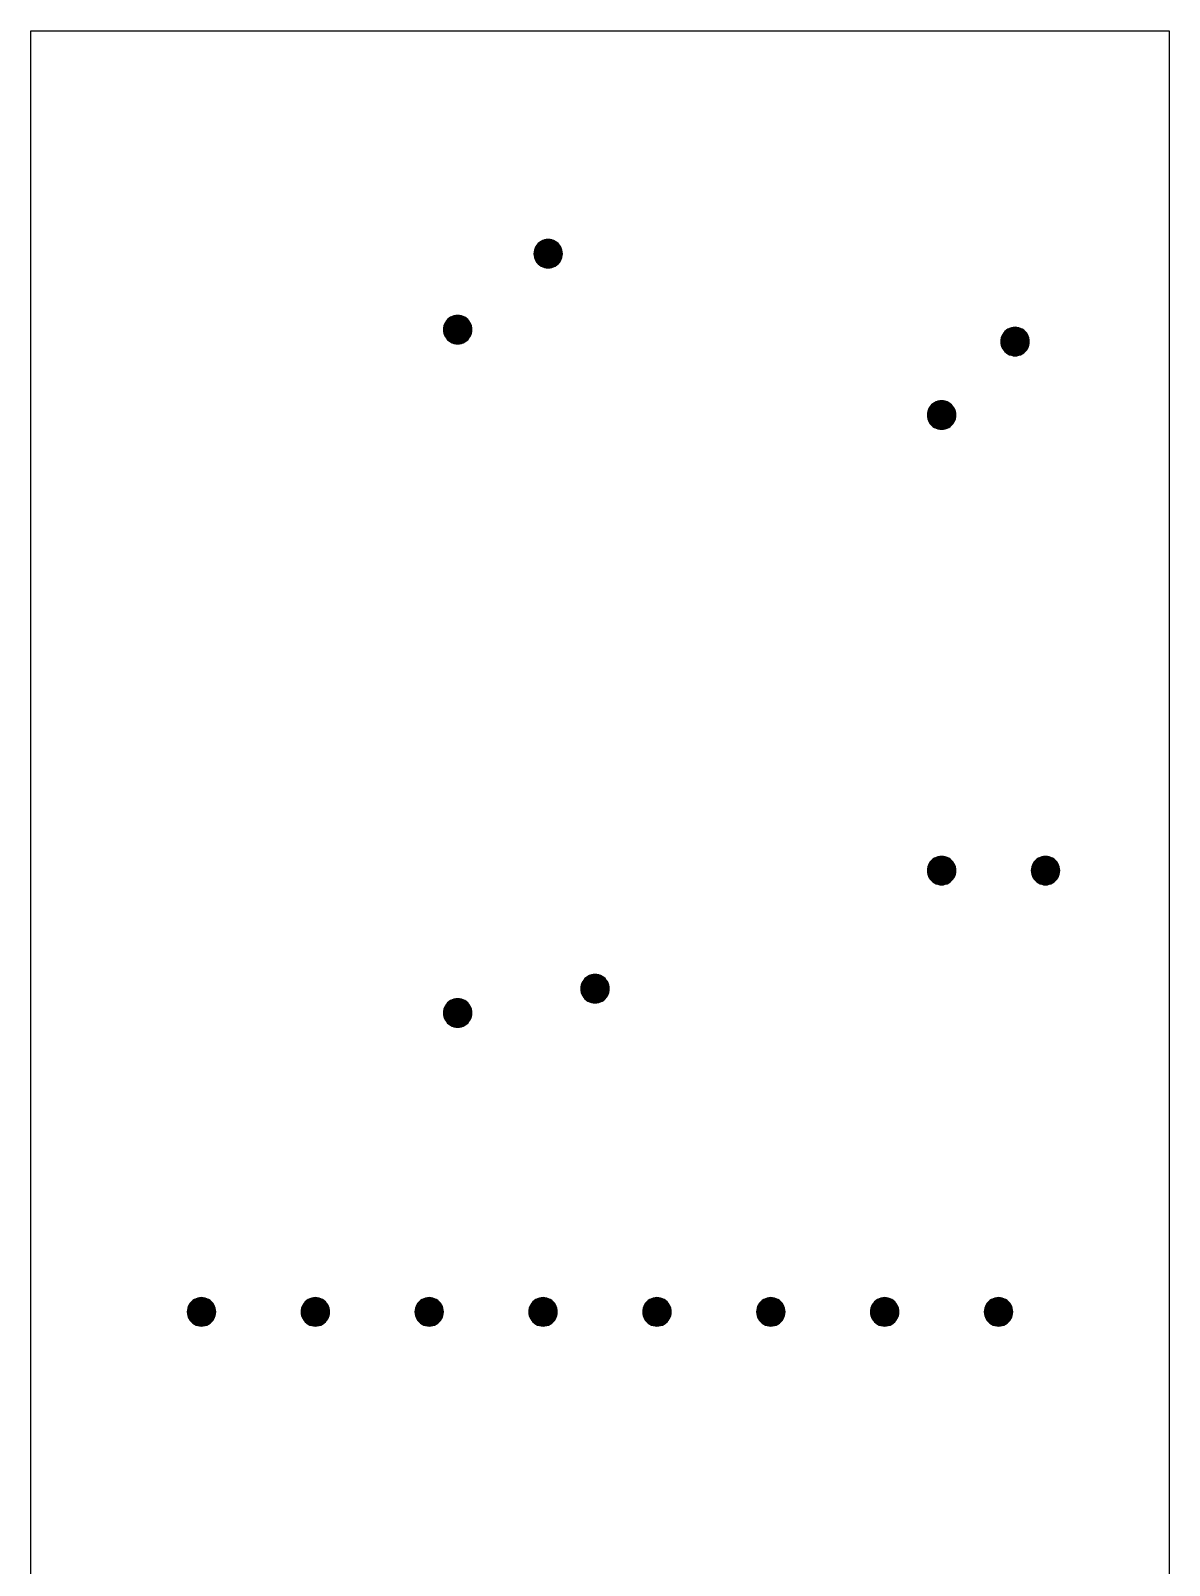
# Model space of a CAD drawing. Extents: x -2 to 177, y -6 to 16.
# Drawn here: x 43 to 47, y 10.11 to 15.5 of the extents above; entities that cross this region are included whole.
import ezdxf

# ---------------------------------------------------------------- set-up
doc = ezdxf.new("R2010")
doc.units = 0
doc.layers.add('Outline', color=1, linetype='continuous')
doc.layers.add('V5', color=147, linetype='continuous')

msp = doc.modelspace()

# ---------------------------------------------------------------- linework, layer by layer
at = {"layer": 'Outline'}
msp.add_lwpolyline([(47, 15.5), (47, 6.5), (43, 6.5), (43, 15.5)], close=True, dxfattribs=at)
at = {"layer": 'V5'}
for points in [[(44.8679, 14.7168), (44.8675, 14.7233), (44.8662, 14.7297), (44.8641, 14.7359), (44.8612, 14.7418), (44.8576, 14.7472), (44.8533, 14.7521), (44.8483, 14.7564), (44.8429, 14.7601), (44.837, 14.763), (44.8308, 14.7651), (44.8244, 14.7663), (44.8179, 14.7668), (44.8114, 14.7663), (44.805, 14.7651), (44.7988, 14.763), (44.7929, 14.7601), (44.7875, 14.7564), (44.7826, 14.7521), (44.7782, 14.7472), (44.7746, 14.7418), (44.7717, 14.7359), (44.7696, 14.7297), (44.7683, 14.7233), (44.7679, 14.7168), (44.7683, 14.7102), (44.7696, 14.7038), (44.7717, 14.6976), (44.7746, 14.6918), (44.7782, 14.6863), (44.7826, 14.6814), (44.7875, 14.6771), (44.7929, 14.6735), (44.7988, 14.6706), (44.805, 14.6685), (44.8114, 14.6672), (44.8179, 14.6668), (44.8244, 14.6672), (44.8308, 14.6685), (44.837, 14.6706), (44.8429, 14.6735), (44.8483, 14.6771), (44.8533, 14.6814), (44.8576, 14.6863), (44.8612, 14.6918), (44.8641, 14.6976), (44.8662, 14.7038), (44.8675, 14.7102), (44.8679, 14.7168)], [(44.55, 14.45), (44.5496, 14.4565), (44.5483, 14.4629), (44.5462, 14.4691), (44.5433, 14.475), (44.5397, 14.4804), (44.5354, 14.4854), (44.5304, 14.4897), (44.525, 14.4933), (44.5191, 14.4962), (44.5129, 14.4983), (44.5065, 14.4996), (44.5, 14.5), (44.4935, 14.4996), (44.4871, 14.4983), (44.4809, 14.4962), (44.475, 14.4933), (44.4696, 14.4897), (44.4646, 14.4854), (44.4603, 14.4804), (44.4567, 14.475), (44.4538, 14.4691), (44.4517, 14.4629), (44.4504, 14.4565), (44.45, 14.45), (44.4504, 14.4435), (44.4517, 14.4371), (44.4538, 14.4309), (44.4567, 14.425), (44.4603, 14.4196), (44.4646, 14.4146), (44.4696, 14.4103), (44.475, 14.4067), (44.4809, 14.4038), (44.4871, 14.4017), (44.4935, 14.4004), (44.5, 14.4), (44.5065, 14.4004), (44.5129, 14.4017), (44.5191, 14.4038), (44.525, 14.4067), (44.5304, 14.4103), (44.5354, 14.4146), (44.5397, 14.4196), (44.5433, 14.425), (44.5462, 14.4309), (44.5483, 14.4371), (44.5496, 14.4435), (44.55, 14.45)], [(46.5081, 14.4081), (46.5077, 14.4146), (46.5064, 14.421), (46.5043, 14.4272), (46.5014, 14.4331), (46.4978, 14.4385), (46.4934, 14.4434), (46.4885, 14.4478), (46.4831, 14.4514), (46.4772, 14.4543), (46.471, 14.4564), (46.4646, 14.4577), (46.4581, 14.4581), (46.4516, 14.4577), (46.4452, 14.4564), (46.439, 14.4543), (46.4331, 14.4514), (46.4277, 14.4478), (46.4227, 14.4434), (46.4184, 14.4385), (46.4148, 14.4331), (46.4119, 14.4272), (46.4098, 14.421), (46.4085, 14.4146), (46.4081, 14.4081), (46.4085, 14.4016), (46.4098, 14.3952), (46.4119, 14.389), (46.4148, 14.3831), (46.4184, 14.3777), (46.4227, 14.3727), (46.4277, 14.3684), (46.4331, 14.3648), (46.439, 14.3619), (46.4452, 14.3598), (46.4516, 14.3585), (46.4581, 14.3581), (46.4646, 14.3585), (46.471, 14.3598), (46.4772, 14.3619), (46.4831, 14.3648), (46.4885, 14.3684), (46.4934, 14.3727), (46.4978, 14.3777), (46.5014, 14.3831), (46.5043, 14.389), (46.5064, 14.3952), (46.5077, 14.4016), (46.5081, 14.4081)], [(46.25, 14.15), (46.2496, 14.1565), (46.2483, 14.1629), (46.2462, 14.1691), (46.2433, 14.175), (46.2397, 14.1804), (46.2354, 14.1854), (46.2304, 14.1897), (46.225, 14.1933), (46.2191, 14.1962), (46.2129, 14.1983), (46.2065, 14.1996), (46.2, 14.2), (46.1935, 14.1996), (46.1871, 14.1983), (46.1809, 14.1962), (46.175, 14.1933), (46.1696, 14.1897), (46.1646, 14.1854), (46.1603, 14.1804), (46.1567, 14.175), (46.1538, 14.1691), (46.1517, 14.1629), (46.1504, 14.1565), (46.15, 14.15), (46.1504, 14.1435), (46.1517, 14.1371), (46.1538, 14.1309), (46.1567, 14.125), (46.1603, 14.1196), (46.1646, 14.1146), (46.1696, 14.1103), (46.175, 14.1067), (46.1809, 14.1038), (46.1871, 14.1017), (46.1935, 14.1004), (46.2, 14.1), (46.2065, 14.1004), (46.2129, 14.1017), (46.2191, 14.1038), (46.225, 14.1067), (46.2304, 14.1103), (46.2354, 14.1146), (46.2397, 14.1196), (46.2433, 14.125), (46.2462, 14.1309), (46.2483, 14.1371), (46.2496, 14.1435), (46.25, 14.15)], [(46.25, 12.55), (46.2496, 12.5565), (46.2483, 12.5629), (46.2462, 12.5691), (46.2433, 12.575), (46.2397, 12.5804), (46.2354, 12.5854), (46.2304, 12.5897), (46.225, 12.5933), (46.2191, 12.5962), (46.2129, 12.5983), (46.2065, 12.5996), (46.2, 12.6), (46.1935, 12.5996), (46.1871, 12.5983), (46.1809, 12.5962), (46.175, 12.5933), (46.1696, 12.5897), (46.1646, 12.5854), (46.1603, 12.5804), (46.1567, 12.575), (46.1538, 12.5691), (46.1517, 12.5629), (46.1504, 12.5565), (46.15, 12.55), (46.1504, 12.5435), (46.1517, 12.5371), (46.1538, 12.5309), (46.1567, 12.525), (46.1603, 12.5196), (46.1646, 12.5146), (46.1696, 12.5103), (46.175, 12.5067), (46.1809, 12.5038), (46.1871, 12.5017), (46.1935, 12.5004), (46.2, 12.5), (46.2065, 12.5004), (46.2129, 12.5017), (46.2191, 12.5038), (46.225, 12.5067), (46.2304, 12.5103), (46.2354, 12.5146), (46.2397, 12.5196), (46.2433, 12.525), (46.2462, 12.5309), (46.2483, 12.5371), (46.2496, 12.5435), (46.25, 12.55)], [(46.615, 12.55), (46.6146, 12.5565), (46.6133, 12.5629), (46.6112, 12.5691), (46.6083, 12.575), (46.6047, 12.5804), (46.6004, 12.5854), (46.5954, 12.5897), (46.59, 12.5933), (46.5841, 12.5962), (46.5779, 12.5983), (46.5715, 12.5996), (46.565, 12.6), (46.5585, 12.5996), (46.5521, 12.5983), (46.5459, 12.5962), (46.54, 12.5933), (46.5346, 12.5897), (46.5296, 12.5854), (46.5253, 12.5804), (46.5217, 12.575), (46.5188, 12.5691), (46.5167, 12.5629), (46.5154, 12.5565), (46.515, 12.55), (46.5154, 12.5435), (46.5167, 12.5371), (46.5188, 12.5309), (46.5217, 12.525), (46.5253, 12.5196), (46.5296, 12.5146), (46.5346, 12.5103), (46.54, 12.5067), (46.5459, 12.5038), (46.5521, 12.5017), (46.5585, 12.5004), (46.565, 12.5), (46.5715, 12.5004), (46.5779, 12.5017), (46.5841, 12.5038), (46.59, 12.5067), (46.5954, 12.5103), (46.6004, 12.5146), (46.6047, 12.5196), (46.6083, 12.525), (46.6112, 12.5309), (46.6133, 12.5371), (46.6146, 12.5435), (46.615, 12.55)], [(45.0326, 12.1351), (45.0321, 12.1416), (45.0309, 12.148), (45.0287, 12.1542), (45.0259, 12.1601), (45.0222, 12.1655), (45.0179, 12.1704), (45.013, 12.1748), (45.0076, 12.1784), (45.0017, 12.1813), (44.9955, 12.1834), (44.9891, 12.1847), (44.9826, 12.1851), (44.976, 12.1847), (44.9696, 12.1834), (44.9634, 12.1813), (44.9576, 12.1784), (44.9521, 12.1748), (44.9472, 12.1704), (44.9429, 12.1655), (44.9393, 12.1601), (44.9364, 12.1542), (44.9343, 12.148), (44.933, 12.1416), (44.9326, 12.1351), (44.933, 12.1286), (44.9343, 12.1221), (44.9364, 12.116), (44.9393, 12.1101), (44.9429, 12.1046), (44.9472, 12.0997), (44.9521, 12.0954), (44.9576, 12.0918), (44.9634, 12.0889), (44.9696, 12.0868), (44.976, 12.0855), (44.9826, 12.0851), (44.9891, 12.0855), (44.9955, 12.0868), (45.0017, 12.0889), (45.0076, 12.0918), (45.013, 12.0954), (45.0179, 12.0997), (45.0222, 12.1046), (45.0259, 12.1101), (45.0287, 12.116), (45.0309, 12.1221), (45.0321, 12.1286), (45.0326, 12.1351)], [(44.55, 12.05), (44.5496, 12.0565), (44.5483, 12.0629), (44.5462, 12.0691), (44.5433, 12.075), (44.5397, 12.0804), (44.5354, 12.0854), (44.5304, 12.0897), (44.525, 12.0933), (44.5191, 12.0962), (44.5129, 12.0983), (44.5065, 12.0996), (44.5, 12.1), (44.4935, 12.0996), (44.4871, 12.0983), (44.4809, 12.0962), (44.475, 12.0933), (44.4696, 12.0897), (44.4646, 12.0854), (44.4603, 12.0804), (44.4567, 12.075), (44.4538, 12.0691), (44.4517, 12.0629), (44.4504, 12.0565), (44.45, 12.05), (44.4504, 12.0435), (44.4517, 12.0371), (44.4538, 12.0309), (44.4567, 12.025), (44.4603, 12.0196), (44.4646, 12.0146), (44.4696, 12.0103), (44.475, 12.0067), (44.4809, 12.0038), (44.4871, 12.0017), (44.4935, 12.0004), (44.5, 12), (44.5065, 12.0004), (44.5129, 12.0017), (44.5191, 12.0038), (44.525, 12.0067), (44.5304, 12.0103), (44.5354, 12.0146), (44.5397, 12.0196), (44.5433, 12.025), (44.5462, 12.0309), (44.5483, 12.0371), (44.5496, 12.0435), (44.55, 12.05)], [(43.65, 11), (43.6496, 11.0065), (43.6483, 11.0129), (43.6462, 11.0191), (43.6433, 11.025), (43.6397, 11.0304), (43.6354, 11.0354), (43.6304, 11.0397), (43.625, 11.0433), (43.6191, 11.0462), (43.6129, 11.0483), (43.6065, 11.0496), (43.6, 11.05), (43.5935, 11.0496), (43.5871, 11.0483), (43.5809, 11.0462), (43.575, 11.0433), (43.5696, 11.0397), (43.5646, 11.0354), (43.5603, 11.0304), (43.5567, 11.025), (43.5538, 11.0191), (43.5517, 11.0129), (43.5504, 11.0065), (43.55, 11), (43.5504, 10.9935), (43.5517, 10.9871), (43.5538, 10.9809), (43.5567, 10.975), (43.5603, 10.9696), (43.5646, 10.9646), (43.5696, 10.9603), (43.575, 10.9567), (43.5809, 10.9538), (43.5871, 10.9517), (43.5935, 10.9504), (43.6, 10.95), (43.6065, 10.9504), (43.6129, 10.9517), (43.6191, 10.9538), (43.625, 10.9567), (43.6304, 10.9603), (43.6354, 10.9646), (43.6397, 10.9696), (43.6433, 10.975), (43.6462, 10.9809), (43.6483, 10.9871), (43.6496, 10.9935), (43.65, 11)], [(44.05, 11), (44.0496, 11.0065), (44.0483, 11.0129), (44.0462, 11.0191), (44.0433, 11.025), (44.0397, 11.0304), (44.0354, 11.0354), (44.0304, 11.0397), (44.025, 11.0433), (44.0191, 11.0462), (44.0129, 11.0483), (44.0065, 11.0496), (44, 11.05), (43.9935, 11.0496), (43.9871, 11.0483), (43.9809, 11.0462), (43.975, 11.0433), (43.9696, 11.0397), (43.9646, 11.0354), (43.9603, 11.0304), (43.9567, 11.025), (43.9538, 11.0191), (43.9517, 11.0129), (43.9504, 11.0065), (43.95, 11), (43.9504, 10.9935), (43.9517, 10.9871), (43.9538, 10.9809), (43.9567, 10.975), (43.9603, 10.9696), (43.9646, 10.9646), (43.9696, 10.9603), (43.975, 10.9567), (43.9809, 10.9538), (43.9871, 10.9517), (43.9935, 10.9504), (44, 10.95), (44.0065, 10.9504), (44.0129, 10.9517), (44.0191, 10.9538), (44.025, 10.9567), (44.0304, 10.9603), (44.0354, 10.9646), (44.0397, 10.9696), (44.0433, 10.975), (44.0462, 10.9809), (44.0483, 10.9871), (44.0496, 10.9935), (44.05, 11)], [(44.45, 11), (44.4496, 11.0065), (44.4483, 11.0129), (44.4462, 11.0191), (44.4433, 11.025), (44.4397, 11.0304), (44.4354, 11.0354), (44.4304, 11.0397), (44.425, 11.0433), (44.4191, 11.0462), (44.4129, 11.0483), (44.4065, 11.0496), (44.4, 11.05), (44.3935, 11.0496), (44.3871, 11.0483), (44.3809, 11.0462), (44.375, 11.0433), (44.3696, 11.0397), (44.3646, 11.0354), (44.3603, 11.0304), (44.3567, 11.025), (44.3538, 11.0191), (44.3517, 11.0129), (44.3504, 11.0065), (44.35, 11), (44.3504, 10.9935), (44.3517, 10.9871), (44.3538, 10.9809), (44.3567, 10.975), (44.3603, 10.9696), (44.3646, 10.9646), (44.3696, 10.9603), (44.375, 10.9567), (44.3809, 10.9538), (44.3871, 10.9517), (44.3935, 10.9504), (44.4, 10.95), (44.4065, 10.9504), (44.4129, 10.9517), (44.4191, 10.9538), (44.425, 10.9567), (44.4304, 10.9603), (44.4354, 10.9646), (44.4397, 10.9696), (44.4433, 10.975), (44.4462, 10.9809), (44.4483, 10.9871), (44.4496, 10.9935), (44.45, 11)], [(44.85, 11), (44.8496, 11.0065), (44.8483, 11.0129), (44.8462, 11.0191), (44.8433, 11.025), (44.8397, 11.0304), (44.8354, 11.0354), (44.8304, 11.0397), (44.825, 11.0433), (44.8191, 11.0462), (44.8129, 11.0483), (44.8065, 11.0496), (44.8, 11.05), (44.7935, 11.0496), (44.7871, 11.0483), (44.7809, 11.0462), (44.775, 11.0433), (44.7696, 11.0397), (44.7646, 11.0354), (44.7603, 11.0304), (44.7567, 11.025), (44.7538, 11.0191), (44.7517, 11.0129), (44.7504, 11.0065), (44.75, 11), (44.7504, 10.9935), (44.7517, 10.9871), (44.7538, 10.9809), (44.7567, 10.975), (44.7603, 10.9696), (44.7646, 10.9646), (44.7696, 10.9603), (44.775, 10.9567), (44.7809, 10.9538), (44.7871, 10.9517), (44.7935, 10.9504), (44.8, 10.95), (44.8065, 10.9504), (44.8129, 10.9517), (44.8191, 10.9538), (44.825, 10.9567), (44.8304, 10.9603), (44.8354, 10.9646), (44.8397, 10.9696), (44.8433, 10.975), (44.8462, 10.9809), (44.8483, 10.9871), (44.8496, 10.9935), (44.85, 11)], [(45.25, 11), (45.2496, 11.0065), (45.2483, 11.0129), (45.2462, 11.0191), (45.2433, 11.025), (45.2397, 11.0304), (45.2354, 11.0354), (45.2304, 11.0397), (45.225, 11.0433), (45.2191, 11.0462), (45.2129, 11.0483), (45.2065, 11.0496), (45.2, 11.05), (45.1935, 11.0496), (45.1871, 11.0483), (45.1809, 11.0462), (45.175, 11.0433), (45.1696, 11.0397), (45.1646, 11.0354), (45.1603, 11.0304), (45.1567, 11.025), (45.1538, 11.0191), (45.1517, 11.0129), (45.1504, 11.0065), (45.15, 11), (45.1504, 10.9935), (45.1517, 10.9871), (45.1538, 10.9809), (45.1567, 10.975), (45.1603, 10.9696), (45.1646, 10.9646), (45.1696, 10.9603), (45.175, 10.9567), (45.1809, 10.9538), (45.1871, 10.9517), (45.1935, 10.9504), (45.2, 10.95), (45.2065, 10.9504), (45.2129, 10.9517), (45.2191, 10.9538), (45.225, 10.9567), (45.2304, 10.9603), (45.2354, 10.9646), (45.2397, 10.9696), (45.2433, 10.975), (45.2462, 10.9809), (45.2483, 10.9871), (45.2496, 10.9935), (45.25, 11)], [(45.65, 11), (45.6496, 11.0065), (45.6483, 11.0129), (45.6462, 11.0191), (45.6433, 11.025), (45.6397, 11.0304), (45.6354, 11.0354), (45.6304, 11.0397), (45.625, 11.0433), (45.6191, 11.0462), (45.6129, 11.0483), (45.6065, 11.0496), (45.6, 11.05), (45.5935, 11.0496), (45.5871, 11.0483), (45.5809, 11.0462), (45.575, 11.0433), (45.5696, 11.0397), (45.5646, 11.0354), (45.5603, 11.0304), (45.5567, 11.025), (45.5538, 11.0191), (45.5517, 11.0129), (45.5504, 11.0065), (45.55, 11), (45.5504, 10.9935), (45.5517, 10.9871), (45.5538, 10.9809), (45.5567, 10.975), (45.5603, 10.9696), (45.5646, 10.9646), (45.5696, 10.9603), (45.575, 10.9567), (45.5809, 10.9538), (45.5871, 10.9517), (45.5935, 10.9504), (45.6, 10.95), (45.6065, 10.9504), (45.6129, 10.9517), (45.6191, 10.9538), (45.625, 10.9567), (45.6304, 10.9603), (45.6354, 10.9646), (45.6397, 10.9696), (45.6433, 10.975), (45.6462, 10.9809), (45.6483, 10.9871), (45.6496, 10.9935), (45.65, 11)], [(46.05, 11), (46.0496, 11.0065), (46.0483, 11.0129), (46.0462, 11.0191), (46.0433, 11.025), (46.0397, 11.0304), (46.0354, 11.0354), (46.0304, 11.0397), (46.025, 11.0433), (46.0191, 11.0462), (46.0129, 11.0483), (46.0065, 11.0496), (46, 11.05), (45.9935, 11.0496), (45.9871, 11.0483), (45.9809, 11.0462), (45.975, 11.0433), (45.9696, 11.0397), (45.9646, 11.0354), (45.9603, 11.0304), (45.9567, 11.025), (45.9538, 11.0191), (45.9517, 11.0129), (45.9504, 11.0065), (45.95, 11), (45.9504, 10.9935), (45.9517, 10.9871), (45.9538, 10.9809), (45.9567, 10.975), (45.9603, 10.9696), (45.9646, 10.9646), (45.9696, 10.9603), (45.975, 10.9567), (45.9809, 10.9538), (45.9871, 10.9517), (45.9935, 10.9504), (46, 10.95), (46.0065, 10.9504), (46.0129, 10.9517), (46.0191, 10.9538), (46.025, 10.9567), (46.0304, 10.9603), (46.0354, 10.9646), (46.0397, 10.9696), (46.0433, 10.975), (46.0462, 10.9809), (46.0483, 10.9871), (46.0496, 10.9935), (46.05, 11)], [(46.45, 11), (46.4496, 11.0065), (46.4483, 11.0129), (46.4462, 11.0191), (46.4433, 11.025), (46.4397, 11.0304), (46.4354, 11.0354), (46.4304, 11.0397), (46.425, 11.0433), (46.4191, 11.0462), (46.4129, 11.0483), (46.4065, 11.0496), (46.4, 11.05), (46.3935, 11.0496), (46.3871, 11.0483), (46.3809, 11.0462), (46.375, 11.0433), (46.3696, 11.0397), (46.3646, 11.0354), (46.3603, 11.0304), (46.3567, 11.025), (46.3538, 11.0191), (46.3517, 11.0129), (46.3504, 11.0065), (46.35, 11), (46.3504, 10.9935), (46.3517, 10.9871), (46.3538, 10.9809), (46.3567, 10.975), (46.3603, 10.9696), (46.3646, 10.9646), (46.3696, 10.9603), (46.375, 10.9567), (46.3809, 10.9538), (46.3871, 10.9517), (46.3935, 10.9504), (46.4, 10.95), (46.4065, 10.9504), (46.4129, 10.9517), (46.4191, 10.9538), (46.425, 10.9567), (46.4304, 10.9603), (46.4354, 10.9646), (46.4397, 10.9696), (46.4433, 10.975), (46.4462, 10.9809), (46.4483, 10.9871), (46.4496, 10.9935), (46.45, 11)]]:
    msp.add_lwpolyline(points, close=True, dxfattribs=at)
for points in [[(44.7717, 14.7359), (44.7679, 14.7168), (44.8179, 14.7168)], [(44.7679, 14.7168), (44.7717, 14.6976), (44.8179, 14.7168)], [(44.7826, 14.7521), (44.7717, 14.7359), (44.8179, 14.7168)], [(44.7717, 14.6976), (44.7826, 14.6814), (44.8179, 14.7168)], [(44.7988, 14.763), (44.7826, 14.7521), (44.8179, 14.7168)], [(44.7826, 14.6814), (44.7988, 14.6706), (44.8179, 14.7168)], [(44.8179, 14.7668), (44.7988, 14.763), (44.8179, 14.7168)], [(44.7988, 14.6706), (44.8179, 14.6668), (44.8179, 14.7168)], [(44.837, 14.763), (44.8179, 14.7668), (44.8179, 14.7168)], [(44.8533, 14.7521), (44.837, 14.763), (44.8179, 14.7168)], [(44.8641, 14.7359), (44.8533, 14.7521), (44.8179, 14.7168)], [(44.8679, 14.7168), (44.8641, 14.7359), (44.8179, 14.7168)], [(44.8179, 14.6668), (44.837, 14.6706), (44.8179, 14.7168)], [(44.837, 14.6706), (44.8533, 14.6814), (44.8179, 14.7168)], [(44.8533, 14.6814), (44.8641, 14.6976), (44.8179, 14.7168)], [(44.8641, 14.6976), (44.8679, 14.7168), (44.8179, 14.7168)], [(44.5, 14.5), (44.4809, 14.4962), (44.5, 14.45)], [(44.5191, 14.4962), (44.5, 14.5), (44.5, 14.45)], [(44.4538, 14.4691), (44.45, 14.45), (44.5, 14.45)], [(44.45, 14.45), (44.4538, 14.4309), (44.5, 14.45)], [(44.4646, 14.4854), (44.4538, 14.4691), (44.5, 14.45)], [(44.4538, 14.4309), (44.4646, 14.4146), (44.5, 14.45)], [(44.4809, 14.4962), (44.4646, 14.4854), (44.5, 14.45)], [(44.4646, 14.4146), (44.4809, 14.4038), (44.5, 14.45)], [(44.4809, 14.4038), (44.5, 14.4), (44.5, 14.45)], [(44.5354, 14.4854), (44.5191, 14.4962), (44.5, 14.45)], [(44.5462, 14.4691), (44.5354, 14.4854), (44.5, 14.45)], [(44.55, 14.45), (44.5462, 14.4691), (44.5, 14.45)], [(44.5, 14.4), (44.5191, 14.4038), (44.5, 14.45)], [(44.5191, 14.4038), (44.5354, 14.4146), (44.5, 14.45)], [(44.5354, 14.4146), (44.5462, 14.4309), (44.5, 14.45)], [(44.5462, 14.4309), (44.55, 14.45), (44.5, 14.45)], [(46.439, 14.4543), (46.4227, 14.4434), (46.4581, 14.4081)], [(46.4581, 14.4581), (46.439, 14.4543), (46.4581, 14.4081)], [(46.4772, 14.4543), (46.4581, 14.4581), (46.4581, 14.4081)], [(46.4934, 14.4434), (46.4772, 14.4543), (46.4581, 14.4081)], [(46.4119, 14.4272), (46.4081, 14.4081), (46.4581, 14.4081)], [(46.4081, 14.4081), (46.4119, 14.389), (46.4581, 14.4081)], [(46.4227, 14.4434), (46.4119, 14.4272), (46.4581, 14.4081)], [(46.4119, 14.389), (46.4227, 14.3727), (46.4581, 14.4081)], [(46.4227, 14.3727), (46.439, 14.3619), (46.4581, 14.4081)], [(46.439, 14.3619), (46.4581, 14.3581), (46.4581, 14.4081)], [(46.5043, 14.4272), (46.4934, 14.4434), (46.4581, 14.4081)], [(46.5081, 14.4081), (46.5043, 14.4272), (46.4581, 14.4081)], [(46.4581, 14.3581), (46.4772, 14.3619), (46.4581, 14.4081)], [(46.4772, 14.3619), (46.4934, 14.3727), (46.4581, 14.4081)], [(46.4934, 14.3727), (46.5043, 14.389), (46.4581, 14.4081)], [(46.5043, 14.389), (46.5081, 14.4081), (46.4581, 14.4081)], [(46.1646, 14.1854), (46.1538, 14.1691), (46.2, 14.15)], [(46.1809, 14.1962), (46.1646, 14.1854), (46.2, 14.15)], [(46.2, 14.2), (46.1809, 14.1962), (46.2, 14.15)], [(46.2191, 14.1962), (46.2, 14.2), (46.2, 14.15)], [(46.2354, 14.1854), (46.2191, 14.1962), (46.2, 14.15)], [(46.2462, 14.1691), (46.2354, 14.1854), (46.2, 14.15)], [(46.1538, 14.1691), (46.15, 14.15), (46.2, 14.15)], [(46.15, 14.15), (46.1538, 14.1309), (46.2, 14.15)], [(46.1538, 14.1309), (46.1646, 14.1146), (46.2, 14.15)], [(46.1646, 14.1146), (46.1809, 14.1038), (46.2, 14.15)], [(46.1809, 14.1038), (46.2, 14.1), (46.2, 14.15)], [(46.25, 14.15), (46.2462, 14.1691), (46.2, 14.15)], [(46.2, 14.1), (46.2191, 14.1038), (46.2, 14.15)], [(46.2191, 14.1038), (46.2354, 14.1146), (46.2, 14.15)], [(46.2354, 14.1146), (46.2462, 14.1309), (46.2, 14.15)], [(46.2462, 14.1309), (46.25, 14.15), (46.2, 14.15)], [(46.1538, 12.5691), (46.15, 12.55), (46.2, 12.55)], [(46.1646, 12.5854), (46.1538, 12.5691), (46.2, 12.55)], [(46.1809, 12.5962), (46.1646, 12.5854), (46.2, 12.55)], [(46.2, 12.6), (46.1809, 12.5962), (46.2, 12.55)], [(46.2191, 12.5962), (46.2, 12.6), (46.2, 12.55)], [(46.2354, 12.5854), (46.2191, 12.5962), (46.2, 12.55)], [(46.2462, 12.5691), (46.2354, 12.5854), (46.2, 12.55)], [(46.25, 12.55), (46.2462, 12.5691), (46.2, 12.55)], [(46.5188, 12.5691), (46.515, 12.55), (46.565, 12.55)], [(46.5296, 12.5854), (46.5188, 12.5691), (46.565, 12.55)], [(46.5459, 12.5962), (46.5296, 12.5854), (46.565, 12.55)], [(46.565, 12.6), (46.5459, 12.5962), (46.565, 12.55)], [(46.5841, 12.5962), (46.565, 12.6), (46.565, 12.55)], [(46.6004, 12.5854), (46.5841, 12.5962), (46.565, 12.55)], [(46.6112, 12.5691), (46.6004, 12.5854), (46.565, 12.55)], [(46.615, 12.55), (46.6112, 12.5691), (46.565, 12.55)], [(46.15, 12.55), (46.1538, 12.5309), (46.2, 12.55)], [(46.1538, 12.5309), (46.1646, 12.5146), (46.2, 12.55)], [(46.1646, 12.5146), (46.1809, 12.5038), (46.2, 12.55)], [(46.1809, 12.5038), (46.2, 12.5), (46.2, 12.55)], [(46.2, 12.5), (46.2191, 12.5038), (46.2, 12.55)], [(46.2191, 12.5038), (46.2354, 12.5146), (46.2, 12.55)], [(46.2354, 12.5146), (46.2462, 12.5309), (46.2, 12.55)], [(46.2462, 12.5309), (46.25, 12.55), (46.2, 12.55)], [(46.515, 12.55), (46.5188, 12.5309), (46.565, 12.55)], [(46.5188, 12.5309), (46.5296, 12.5146), (46.565, 12.55)], [(46.5296, 12.5146), (46.5459, 12.5038), (46.565, 12.55)], [(46.5459, 12.5038), (46.565, 12.5), (46.565, 12.55)], [(46.565, 12.5), (46.5841, 12.5038), (46.565, 12.55)], [(46.5841, 12.5038), (46.6004, 12.5146), (46.565, 12.55)], [(46.6004, 12.5146), (46.6112, 12.5309), (46.565, 12.55)], [(46.6112, 12.5309), (46.615, 12.55), (46.565, 12.55)], [(44.9826, 12.1851), (44.9634, 12.1813), (44.9826, 12.1351)], [(45.0017, 12.1813), (44.9826, 12.1851), (44.9826, 12.1351)], [(44.9364, 12.1542), (44.9326, 12.1351), (44.9826, 12.1351)], [(44.9326, 12.1351), (44.9364, 12.116), (44.9826, 12.1351)], [(44.9472, 12.1704), (44.9364, 12.1542), (44.9826, 12.1351)], [(44.9364, 12.116), (44.9472, 12.0997), (44.9826, 12.1351)], [(44.9634, 12.1813), (44.9472, 12.1704), (44.9826, 12.1351)], [(44.9472, 12.0997), (44.9634, 12.0889), (44.9826, 12.1351)], [(44.9634, 12.0889), (44.9826, 12.0851), (44.9826, 12.1351)], [(45.0179, 12.1704), (45.0017, 12.1813), (44.9826, 12.1351)], [(45.0287, 12.1542), (45.0179, 12.1704), (44.9826, 12.1351)], [(45.0326, 12.1351), (45.0287, 12.1542), (44.9826, 12.1351)], [(44.9826, 12.0851), (45.0017, 12.0889), (44.9826, 12.1351)], [(45.0017, 12.0889), (45.0179, 12.0997), (44.9826, 12.1351)], [(45.0179, 12.0997), (45.0287, 12.116), (44.9826, 12.1351)], [(45.0287, 12.116), (45.0326, 12.1351), (44.9826, 12.1351)], [(44.4646, 12.0854), (44.4538, 12.0691), (44.5, 12.05)], [(44.4809, 12.0962), (44.4646, 12.0854), (44.5, 12.05)], [(44.5, 12.1), (44.4809, 12.0962), (44.5, 12.05)], [(44.5191, 12.0962), (44.5, 12.1), (44.5, 12.05)], [(44.5354, 12.0854), (44.5191, 12.0962), (44.5, 12.05)], [(44.5462, 12.0691), (44.5354, 12.0854), (44.5, 12.05)], [(44.4538, 12.0691), (44.45, 12.05), (44.5, 12.05)], [(44.45, 12.05), (44.4538, 12.0309), (44.5, 12.05)], [(44.4538, 12.0309), (44.4646, 12.0146), (44.5, 12.05)], [(44.4646, 12.0146), (44.4809, 12.0038), (44.5, 12.05)], [(44.4809, 12.0038), (44.5, 12), (44.5, 12.05)], [(44.55, 12.05), (44.5462, 12.0691), (44.5, 12.05)], [(44.5, 12), (44.5191, 12.0038), (44.5, 12.05)], [(44.5191, 12.0038), (44.5354, 12.0146), (44.5, 12.05)], [(44.5354, 12.0146), (44.5462, 12.0309), (44.5, 12.05)], [(44.5462, 12.0309), (44.55, 12.05), (44.5, 12.05)], [(43.6, 11.05), (43.5809, 11.0462), (43.6, 11)], [(43.6191, 11.0462), (43.6, 11.05), (43.6, 11)], [(44, 11.05), (43.9809, 11.0462), (44, 11)], [(44.0191, 11.0462), (44, 11.05), (44, 11)], [(44.4, 11.05), (44.3809, 11.0462), (44.4, 11)], [(44.4191, 11.0462), (44.4, 11.05), (44.4, 11)], [(44.8, 11.05), (44.7809, 11.0462), (44.8, 11)], [(44.8191, 11.0462), (44.8, 11.05), (44.8, 11)], [(45.2, 11.05), (45.1809, 11.0462), (45.2, 11)], [(45.2191, 11.0462), (45.2, 11.05), (45.2, 11)], [(45.6, 11.05), (45.5809, 11.0462), (45.6, 11)], [(45.6191, 11.0462), (45.6, 11.05), (45.6, 11)], [(46, 11.05), (45.9809, 11.0462), (46, 11)], [(46.0191, 11.0462), (46, 11.05), (46, 11)], [(46.4, 11.05), (46.3809, 11.0462), (46.4, 11)], [(46.4191, 11.0462), (46.4, 11.05), (46.4, 11)], [(43.5538, 11.0191), (43.55, 11), (43.6, 11)], [(43.55, 11), (43.5538, 10.9809), (43.6, 11)], [(43.5646, 11.0354), (43.5538, 11.0191), (43.6, 11)], [(43.5538, 10.9809), (43.5646, 10.9646), (43.6, 11)], [(43.5809, 11.0462), (43.5646, 11.0354), (43.6, 11)], [(43.5646, 10.9646), (43.5809, 10.9538), (43.6, 11)], [(43.5809, 10.9538), (43.6, 10.95), (43.6, 11)], [(43.6354, 11.0354), (43.6191, 11.0462), (43.6, 11)], [(43.6462, 11.0191), (43.6354, 11.0354), (43.6, 11)], [(43.65, 11), (43.6462, 11.0191), (43.6, 11)], [(43.6, 10.95), (43.6191, 10.9538), (43.6, 11)], [(43.6191, 10.9538), (43.6354, 10.9646), (43.6, 11)], [(43.6354, 10.9646), (43.6462, 10.9809), (43.6, 11)], [(43.6462, 10.9809), (43.65, 11), (43.6, 11)], [(43.9538, 11.0191), (43.95, 11), (44, 11)], [(43.95, 11), (43.9538, 10.9809), (44, 11)], [(43.9646, 11.0354), (43.9538, 11.0191), (44, 11)], [(43.9538, 10.9809), (43.9646, 10.9646), (44, 11)], [(43.9809, 11.0462), (43.9646, 11.0354), (44, 11)], [(43.9646, 10.9646), (43.9809, 10.9538), (44, 11)], [(43.9809, 10.9538), (44, 10.95), (44, 11)], [(44.0354, 11.0354), (44.0191, 11.0462), (44, 11)], [(44.0462, 11.0191), (44.0354, 11.0354), (44, 11)], [(44.05, 11), (44.0462, 11.0191), (44, 11)], [(44, 10.95), (44.0191, 10.9538), (44, 11)], [(44.0191, 10.9538), (44.0354, 10.9646), (44, 11)], [(44.0354, 10.9646), (44.0462, 10.9809), (44, 11)], [(44.0462, 10.9809), (44.05, 11), (44, 11)], [(44.3538, 11.0191), (44.35, 11), (44.4, 11)], [(44.35, 11), (44.3538, 10.9809), (44.4, 11)], [(44.3646, 11.0354), (44.3538, 11.0191), (44.4, 11)], [(44.3538, 10.9809), (44.3646, 10.9646), (44.4, 11)], [(44.3809, 11.0462), (44.3646, 11.0354), (44.4, 11)], [(44.3646, 10.9646), (44.3809, 10.9538), (44.4, 11)], [(44.3809, 10.9538), (44.4, 10.95), (44.4, 11)], [(44.4354, 11.0354), (44.4191, 11.0462), (44.4, 11)], [(44.4462, 11.0191), (44.4354, 11.0354), (44.4, 11)], [(44.45, 11), (44.4462, 11.0191), (44.4, 11)], [(44.4, 10.95), (44.4191, 10.9538), (44.4, 11)], [(44.4191, 10.9538), (44.4354, 10.9646), (44.4, 11)], [(44.4354, 10.9646), (44.4462, 10.9809), (44.4, 11)], [(44.4462, 10.9809), (44.45, 11), (44.4, 11)], [(44.7538, 11.0191), (44.75, 11), (44.8, 11)], [(44.75, 11), (44.7538, 10.9809), (44.8, 11)], [(44.7646, 11.0354), (44.7538, 11.0191), (44.8, 11)], [(44.7538, 10.9809), (44.7646, 10.9646), (44.8, 11)], [(44.7809, 11.0462), (44.7646, 11.0354), (44.8, 11)], [(44.7646, 10.9646), (44.7809, 10.9538), (44.8, 11)], [(44.7809, 10.9538), (44.8, 10.95), (44.8, 11)], [(44.8354, 11.0354), (44.8191, 11.0462), (44.8, 11)], [(44.8462, 11.0191), (44.8354, 11.0354), (44.8, 11)], [(44.85, 11), (44.8462, 11.0191), (44.8, 11)], [(44.8, 10.95), (44.8191, 10.9538), (44.8, 11)], [(44.8191, 10.9538), (44.8354, 10.9646), (44.8, 11)], [(44.8354, 10.9646), (44.8462, 10.9809), (44.8, 11)], [(44.8462, 10.9809), (44.85, 11), (44.8, 11)], [(45.1538, 11.0191), (45.15, 11), (45.2, 11)], [(45.15, 11), (45.1538, 10.9809), (45.2, 11)], [(45.1646, 11.0354), (45.1538, 11.0191), (45.2, 11)], [(45.1538, 10.9809), (45.1646, 10.9646), (45.2, 11)], [(45.1809, 11.0462), (45.1646, 11.0354), (45.2, 11)], [(45.1646, 10.9646), (45.1809, 10.9538), (45.2, 11)], [(45.1809, 10.9538), (45.2, 10.95), (45.2, 11)], [(45.2354, 11.0354), (45.2191, 11.0462), (45.2, 11)], [(45.2462, 11.0191), (45.2354, 11.0354), (45.2, 11)], [(45.25, 11), (45.2462, 11.0191), (45.2, 11)], [(45.2, 10.95), (45.2191, 10.9538), (45.2, 11)], [(45.2191, 10.9538), (45.2354, 10.9646), (45.2, 11)], [(45.2354, 10.9646), (45.2462, 10.9809), (45.2, 11)], [(45.2462, 10.9809), (45.25, 11), (45.2, 11)], [(45.5538, 11.0191), (45.55, 11), (45.6, 11)], [(45.55, 11), (45.5538, 10.9809), (45.6, 11)], [(45.5646, 11.0354), (45.5538, 11.0191), (45.6, 11)], [(45.5538, 10.9809), (45.5646, 10.9646), (45.6, 11)], [(45.5809, 11.0462), (45.5646, 11.0354), (45.6, 11)], [(45.5646, 10.9646), (45.5809, 10.9538), (45.6, 11)], [(45.5809, 10.9538), (45.6, 10.95), (45.6, 11)], [(45.6354, 11.0354), (45.6191, 11.0462), (45.6, 11)], [(45.6462, 11.0191), (45.6354, 11.0354), (45.6, 11)], [(45.65, 11), (45.6462, 11.0191), (45.6, 11)], [(45.6, 10.95), (45.6191, 10.9538), (45.6, 11)], [(45.6191, 10.9538), (45.6354, 10.9646), (45.6, 11)], [(45.6354, 10.9646), (45.6462, 10.9809), (45.6, 11)], [(45.6462, 10.9809), (45.65, 11), (45.6, 11)], [(45.9538, 11.0191), (45.95, 11), (46, 11)], [(45.95, 11), (45.9538, 10.9809), (46, 11)], [(45.9646, 11.0354), (45.9538, 11.0191), (46, 11)], [(45.9538, 10.9809), (45.9646, 10.9646), (46, 11)], [(45.9809, 11.0462), (45.9646, 11.0354), (46, 11)], [(45.9646, 10.9646), (45.9809, 10.9538), (46, 11)], [(45.9809, 10.9538), (46, 10.95), (46, 11)], [(46.0354, 11.0354), (46.0191, 11.0462), (46, 11)], [(46.0462, 11.0191), (46.0354, 11.0354), (46, 11)], [(46.05, 11), (46.0462, 11.0191), (46, 11)], [(46, 10.95), (46.0191, 10.9538), (46, 11)], [(46.0191, 10.9538), (46.0354, 10.9646), (46, 11)], [(46.0354, 10.9646), (46.0462, 10.9809), (46, 11)], [(46.0462, 10.9809), (46.05, 11), (46, 11)], [(46.3538, 11.0191), (46.35, 11), (46.4, 11)], [(46.35, 11), (46.3538, 10.9809), (46.4, 11)], [(46.3646, 11.0354), (46.3538, 11.0191), (46.4, 11)], [(46.3538, 10.9809), (46.3646, 10.9646), (46.4, 11)], [(46.3809, 11.0462), (46.3646, 11.0354), (46.4, 11)], [(46.3646, 10.9646), (46.3809, 10.9538), (46.4, 11)], [(46.3809, 10.9538), (46.4, 10.95), (46.4, 11)], [(46.4354, 11.0354), (46.4191, 11.0462), (46.4, 11)], [(46.4462, 11.0191), (46.4354, 11.0354), (46.4, 11)], [(46.45, 11), (46.4462, 11.0191), (46.4, 11)], [(46.4, 10.95), (46.4191, 10.9538), (46.4, 11)], [(46.4191, 10.9538), (46.4354, 10.9646), (46.4, 11)], [(46.4354, 10.9646), (46.4462, 10.9809), (46.4, 11)], [(46.4462, 10.9809), (46.45, 11), (46.4, 11)]]:
    msp.add_solid(points, dxfattribs=at)

doc.saveas('drawing.dxf')
